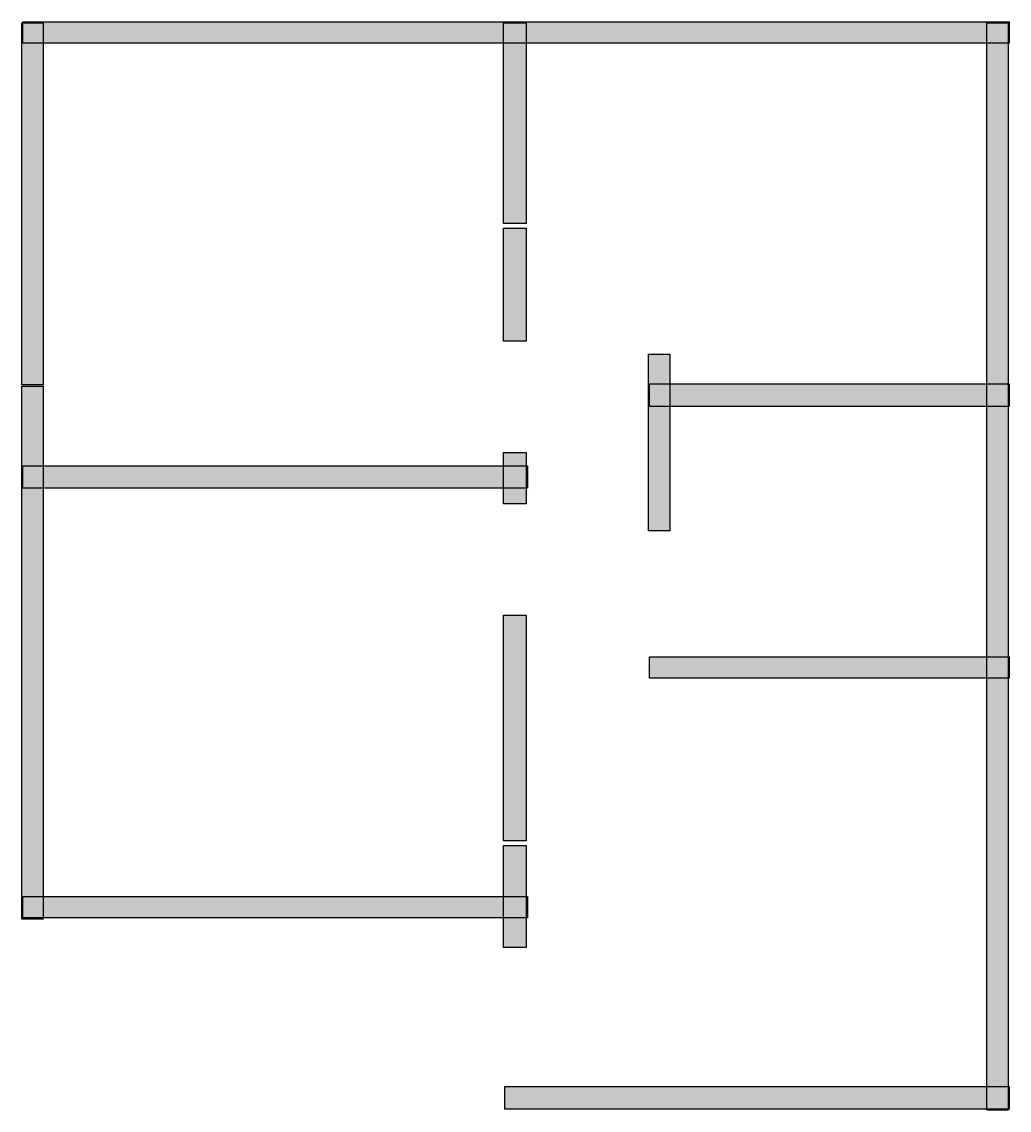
# Model space of a CAD drawing. Header units: centimetres. Extents: x 99 to 832, y 88 to 895.
import ezdxf

# ---------------------------------------------------------------- set-up
doc = ezdxf.new("R2010")
doc.units = ezdxf.units.CM
doc.layers.add('WALL', color=7, linetype='Continuous')

msp = doc.modelspace()

# ---------------------------------------------------------------- hatches: boundary and pattern name
at = {"layer": 'WALL'}
h = msp.add_hatch(color=256, dxfattribs=at)
h.dxf.hatch_style = 1
h.paths.add_polyline_path([(99.44, 894.08), (115.28, 894.08), (115.28, 625.68), (99.44, 625.68)])
h = msp.add_hatch(color=256, dxfattribs=at)
h.dxf.hatch_style = 1
h.paths.add_polyline_path([(100.32, 894.96), (831.6, 894.96), (831.6, 879.12), (100.32, 879.12)])
h = msp.add_hatch(color=256, dxfattribs=at)
h.dxf.hatch_style = 1
h.paths.add_polyline_path([(456.72, 894.08), (473.44, 894.08), (473.44, 745.36), (456.72, 745.36)])
h = msp.add_hatch(color=256, dxfattribs=at)
h.dxf.hatch_style = 1
h.paths.add_polyline_path([(814.88, 894.08), (830.72, 894.08), (830.72, 88), (814.88, 88)])
h = msp.add_hatch(color=256, dxfattribs=at)
h.dxf.hatch_style = 1
h.paths.add_polyline_path([(456.72, 741.84), (473.44, 741.84), (473.44, 658.24), (456.72, 658.24)])
h = msp.add_hatch(color=256, dxfattribs=at)
h.dxf.hatch_style = 1
h.paths.add_polyline_path([(564.08, 648.56), (579.92, 648.56), (579.92, 517.44), (564.08, 517.44)])
h = msp.add_hatch(color=256, dxfattribs=at)
h.dxf.hatch_style = 1
h.paths.add_polyline_path([(99.44, 624.8), (115.28, 624.8), (115.28, 229.68), (99.44, 229.68)])
h = msp.add_hatch(color=256, dxfattribs=at)
h.dxf.hatch_style = 1
h.paths.add_polyline_path([(564.96, 626.56), (831.6, 626.56), (831.6, 609.84), (564.96, 609.84)])
h = msp.add_hatch(color=256, dxfattribs=at)
h.dxf.hatch_style = 1
h.paths.add_polyline_path([(456.72, 575.52), (473.44, 575.52), (473.44, 537.68), (456.72, 537.68)])
h = msp.add_hatch(color=256, dxfattribs=at)
h.dxf.hatch_style = 1
h.paths.add_polyline_path([(100.32, 565.84), (474.32, 565.84), (474.32, 549.12), (100.32, 549.12)])
h = msp.add_hatch(color=256, dxfattribs=at)
h.dxf.hatch_style = 1
h.paths.add_polyline_path([(456.72, 454.96), (473.44, 454.96), (473.44, 287.76), (456.72, 287.76)])
h = msp.add_hatch(color=256, dxfattribs=at)
h.dxf.hatch_style = 1
h.paths.add_polyline_path([(564.96, 424.16), (831.6, 424.16), (831.6, 408.32), (564.96, 408.32)])
h = msp.add_hatch(color=256, dxfattribs=at)
h.dxf.hatch_style = 1
h.paths.add_polyline_path([(456.72, 284.24), (473.44, 284.24), (473.44, 208.56), (456.72, 208.56)])
h = msp.add_hatch(color=256, dxfattribs=at)
h.dxf.hatch_style = 1
h.paths.add_polyline_path([(100.32, 246.4), (474.32, 246.4), (474.32, 230.56), (100.32, 230.56)])
h = msp.add_hatch(color=256, dxfattribs=at)
h.dxf.hatch_style = 1
h.paths.add_polyline_path([(457.6, 105.6), (831.6, 105.6), (831.6, 88.88), (457.6, 88.88)])

# ---------------------------------------------------------------- linework, layer by layer
for points in [[(99.44, 894.08), (115.28, 894.08), (115.28, 625.68), (99.44, 625.68)], [(100.32, 894.96), (831.6, 894.96), (831.6, 879.12), (100.32, 879.12)], [(456.72, 894.08), (473.44, 894.08), (473.44, 745.36), (456.72, 745.36)], [(814.88, 894.08), (830.72, 894.08), (830.72, 88), (814.88, 88)], [(456.72, 741.84), (473.44, 741.84), (473.44, 658.24), (456.72, 658.24)], [(564.08, 648.56), (579.92, 648.56), (579.92, 517.44), (564.08, 517.44)], [(99.44, 624.8), (115.28, 624.8), (115.28, 229.68), (99.44, 229.68)], [(564.96, 626.56), (831.6, 626.56), (831.6, 609.84), (564.96, 609.84)], [(456.72, 575.52), (473.44, 575.52), (473.44, 537.68), (456.72, 537.68)], [(100.32, 565.84), (474.32, 565.84), (474.32, 549.12), (100.32, 549.12)], [(456.72, 454.96), (473.44, 454.96), (473.44, 287.76), (456.72, 287.76)], [(564.96, 424.16), (831.6, 424.16), (831.6, 408.32), (564.96, 408.32)], [(456.72, 284.24), (473.44, 284.24), (473.44, 208.56), (456.72, 208.56)], [(100.32, 246.4), (474.32, 246.4), (474.32, 230.56), (100.32, 230.56)], [(457.6, 105.6), (831.6, 105.6), (831.6, 88.88), (457.6, 88.88)]]:
    msp.add_lwpolyline(points, close=True, dxfattribs=at)

doc.saveas('drawing.dxf')
